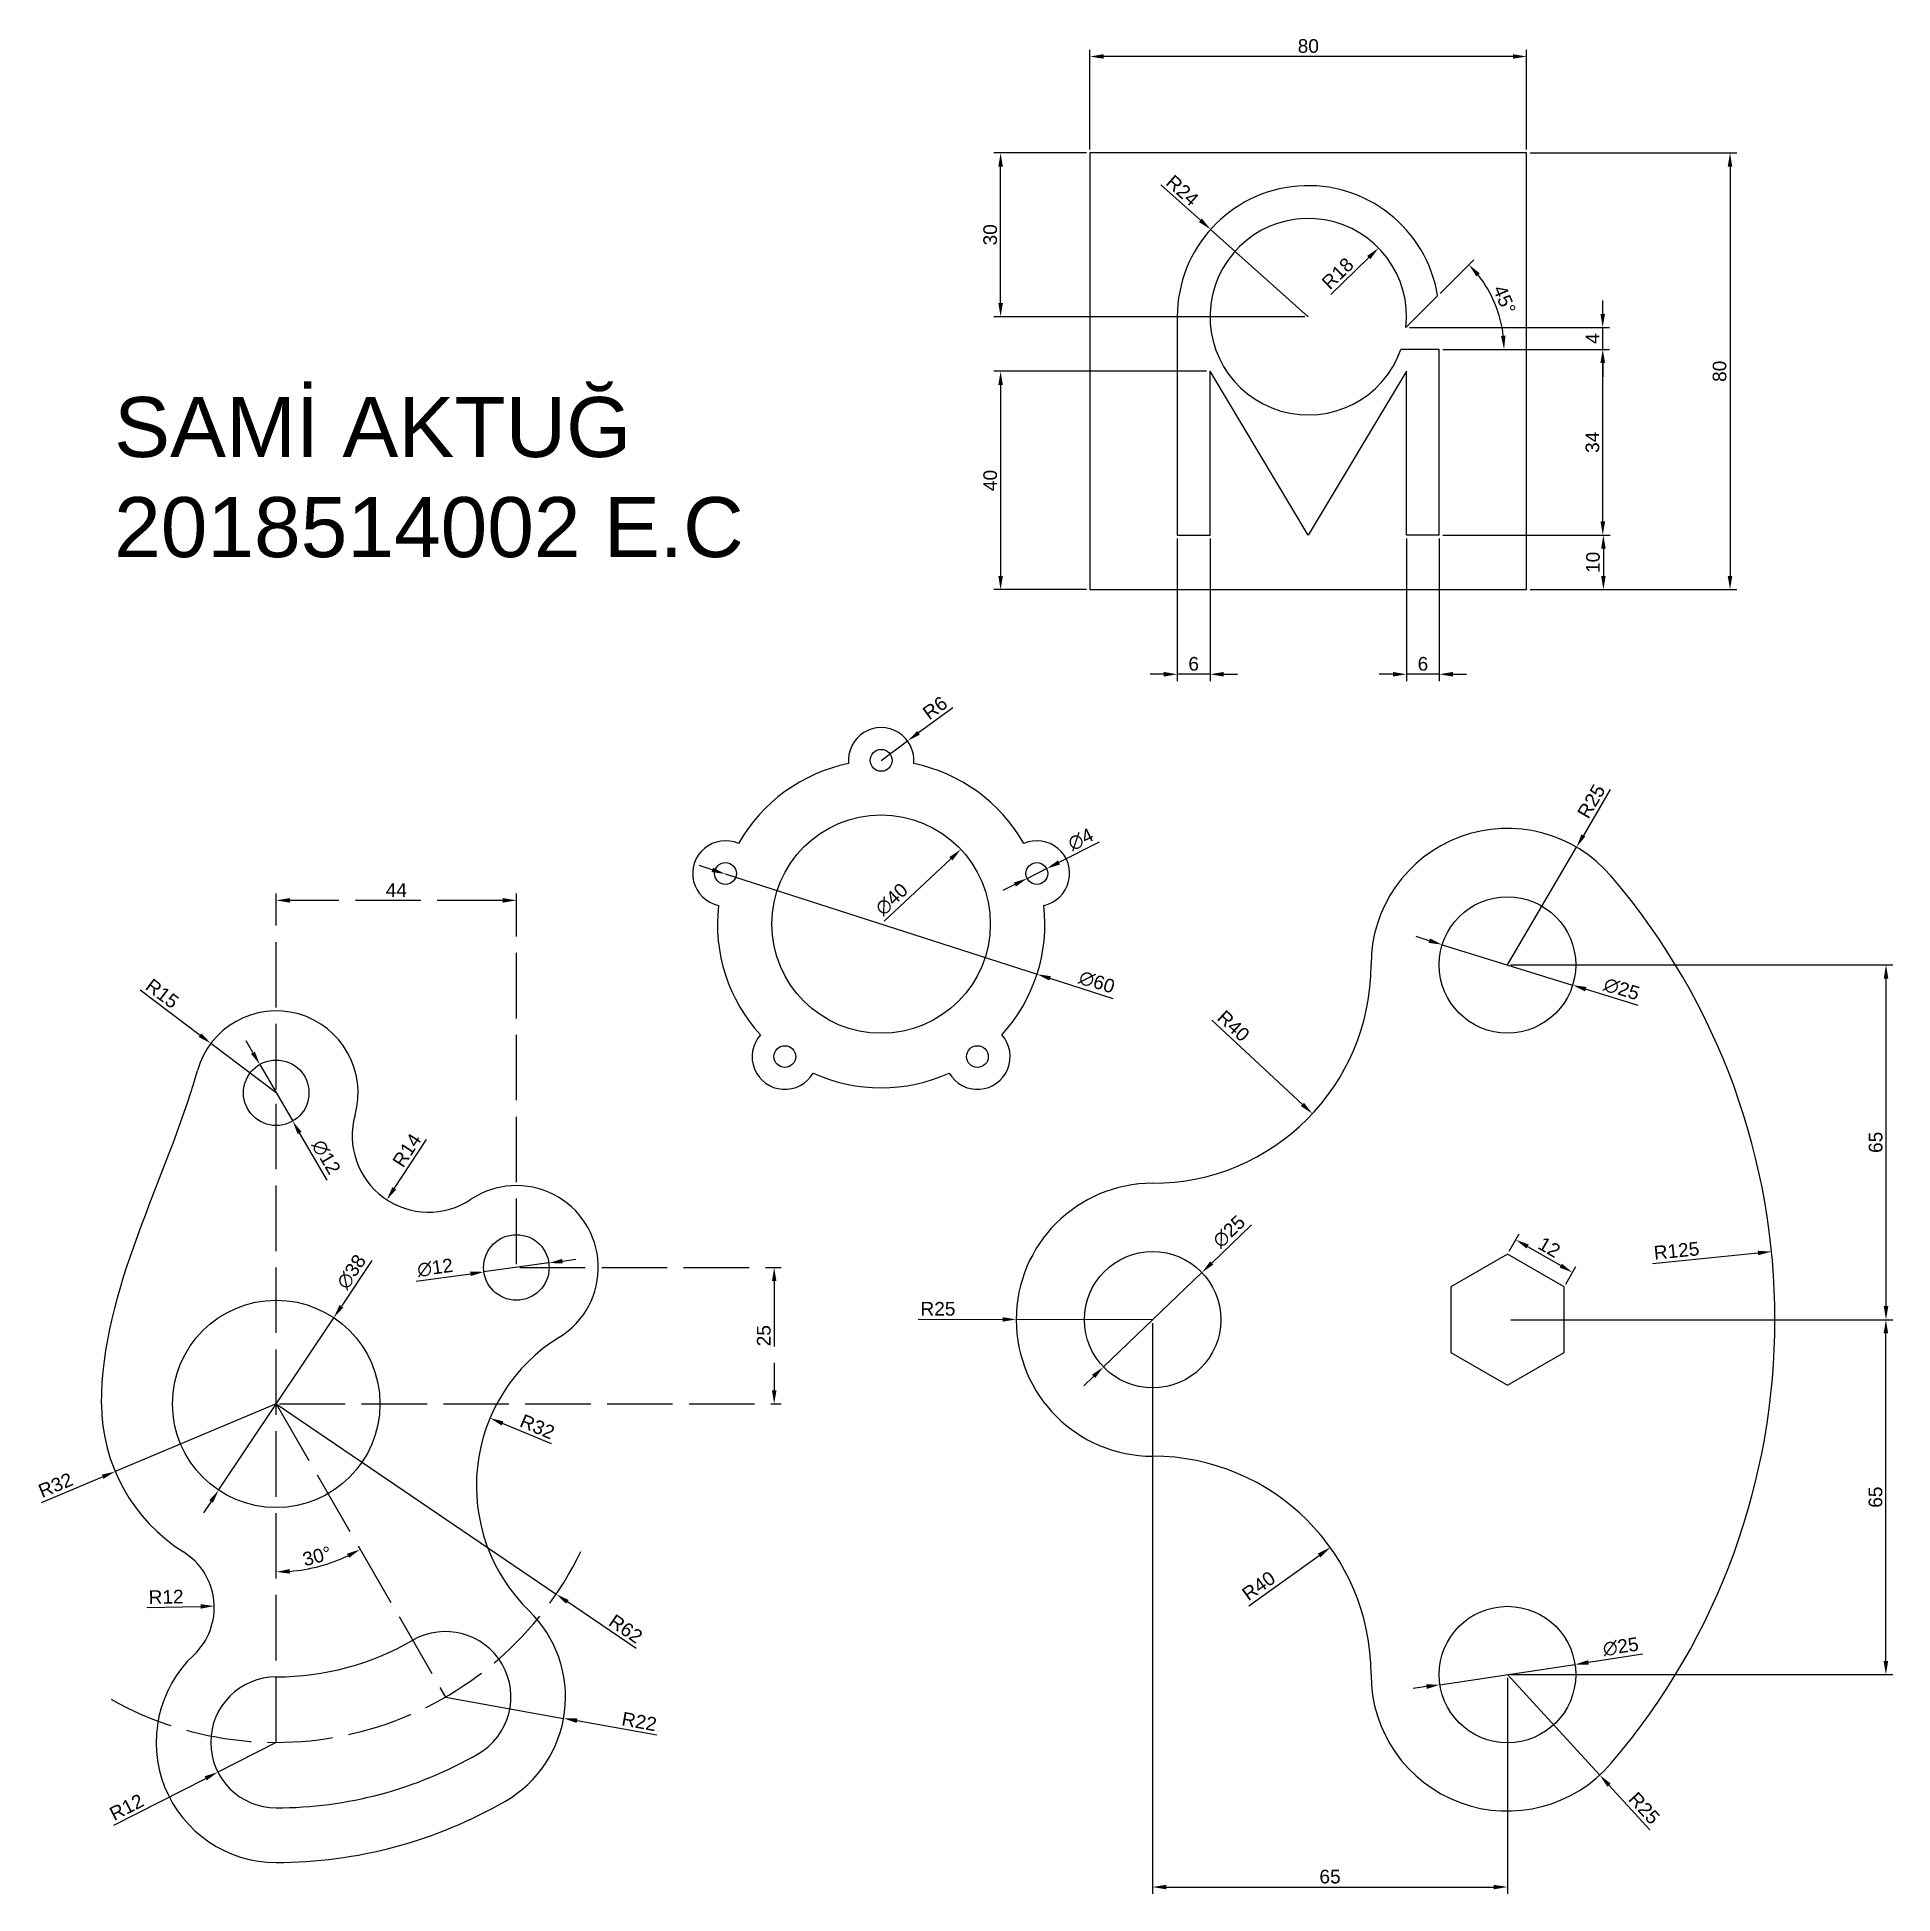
# Model space of a CAD drawing. Header units: millimetres. Extents: x 1 to 341, y 10 to 350.
import ezdxf

# ---------------------------------------------------------------- set-up
doc = ezdxf.new("R2010")
doc.units = ezdxf.units.MM
doc.linetypes.add('ACAD_ISO02W100', pattern=[15, 12, -3])
doc.layers.add('support', color=7, linetype='Continuous')
doc.styles.get("Standard").update_dxf_attribs({"font": 'arial.ttf'})
doc.dimstyles.new('ISO-25', dxfattribs={"dimtxt": 2.5, "dimasz": 2.5, "dimexe": 1.25, "dimexo": 0.625, "dimtad": 1, "dimtxsty": 'Standard', "dimcen": 2.5, "dimadec": 0, "dimazin": 0, "dimtfac": 1, "dimtmove": 0, "dimatfit": 3, "dimfxl": 1, "dimarcsym": 0})

# ---------------------------------------------------------------- blocks, each defined once
blk = doc.blocks.new('*U1')
blk.add_circle((0, -2), 2)
blk.add_arc((0, -2), 6, 354.2608, 185.7392)
blk = doc.blocks.new('*U2')
at = {"color": 0, "linetype": 'ByBlock', "lineweight": -2, "transparency": 16777216}
blk.add_blockref('*U1', (100, 132), dxfattribs=at)
for p, rotation in [((69.57, 109.89), 72), ((130.43, 109.89), 288), ((81.19, 74.11), 144), ((118.81, 74.11), 216)]:
    blk.add_blockref('*U1', p, dxfattribs=dict(at, rotation=rotation))
blk = doc.blocks.new('*D3')
at = {"color": 0, "lineweight": -2, "transparency": 16777216}
for p, q in [((168.89, 227.53), (162.62, 222.93)), ((155.76, 217.9), (160.6, 221.45))]:
    blk.add_line(p, q, dxfattribs=at)
at = {"color": 0, "transparency": 16777216}
blk.add_solid([(162.37, 223.26), (162.86, 222.59), (160.6, 221.45)], dxfattribs=at)
at = {"layer": 'Defpoints', "color": 0, "transparency": 16777216}
for p in [(160.6, 221.45), (155.76, 217.9)]:
    blk.add_point(p, dxfattribs=at)
at = {"color": 0, "transparency": 16777216, "insert": (165.64, 227.5), "char_height": 2.5, "attachment_point": 5, "rotation": 36.2562}
blk.add_mtext('R6', dxfattribs=at)
blk = doc.blocks.new('*D4')
at = {"color": 0, "lineweight": -2, "transparency": 16777216}
blk.add_line((156.31, 188.41), (168.53, 199.87), dxfattribs=at)
at = {"color": 0, "transparency": 16777216}
blk.add_solid([(168.25, 200.17), (168.82, 199.56), (170.36, 201.58)], dxfattribs=at)
at = {"layer": 'Defpoints', "color": 0, "transparency": 16777216}
for p in [(170.36, 201.58), (141.17, 174.22)]:
    blk.add_point(p, dxfattribs=at)
at = {"color": 0, "transparency": 16777216, "insert": (157.71, 192.43), "char_height": 2.5, "attachment_point": 5, "rotation": 43.149}
blk.add_mtext('∅40', dxfattribs=at)
blk = doc.blocks.new('*D5')
at = {"color": 0, "lineweight": -2, "transparency": 16777216}
for p, q in [((124.82, 197.84), (122.44, 198.61)), ((127.2, 197.08), (184.33, 178.72)), ((198.28, 174.24), (186.71, 177.96))]:
    blk.add_line(p, q, dxfattribs=at)
at = {"color": 0, "transparency": 16777216}
for points in [[(124.95, 198.24), (124.69, 197.44), (127.2, 197.08)], [(186.83, 178.36), (186.58, 177.56), (184.33, 178.72)]]:
    blk.add_solid(points, dxfattribs=at)
at = {"layer": 'Defpoints', "color": 0, "transparency": 16777216}
for p in [(127.2, 197.08), (184.33, 178.72)]:
    blk.add_point(p, dxfattribs=at)
at = {"color": 0, "transparency": 16777216, "insert": (195.29, 177.27), "char_height": 2.5, "attachment_point": 5, "rotation": 342.1898}
blk.add_mtext('∅60', dxfattribs=at)
blk = doc.blocks.new('*D6')
at = {"color": 0, "lineweight": -2, "transparency": 16777216}
for p, q in [((195.7, 202.89), (188.32, 199.19)), ((182.51, 196.27), (186.08, 198.07)), ((180.27, 195.15), (178.04, 194.03))]:
    blk.add_line(p, q, dxfattribs=at)
at = {"color": 0, "transparency": 16777216}
for points in [[(188.13, 199.56), (188.51, 198.81), (186.08, 198.07)], [(180.09, 195.53), (180.46, 194.78), (182.51, 196.27)]]:
    blk.add_solid(points, dxfattribs=at)
at = {"layer": 'Defpoints', "color": 0, "transparency": 16777216}
for p in [(186.08, 198.07), (182.51, 196.27)]:
    blk.add_point(p, dxfattribs=at)
at = {"color": 0, "transparency": 16777216, "insert": (192.32, 203.4), "char_height": 2.5, "attachment_point": 5, "rotation": 26.6253}
blk.add_mtext('∅4', dxfattribs=at)
blk = doc.blocks.new('*D7')
at = {"color": 0, "lineweight": -2, "transparency": 16777216}
blk.add_line((216.37, 170.3), (232.95, 154.87), dxfattribs=at)
at = {"color": 0, "transparency": 16777216}
blk.add_solid([(233.23, 155.17), (232.66, 154.56), (234.78, 153.16)], dxfattribs=at)
at = {"layer": 'Defpoints', "color": 0, "transparency": 16777216}
for p in [(205.5, 180.42), (234.78, 153.16)]:
    blk.add_point(p, dxfattribs=at)
at = {"color": 0, "transparency": 16777216, "insert": (220.31, 169.24), "char_height": 2.5, "attachment_point": 5, "rotation": 317.0352}
blk.add_mtext('R40', dxfattribs=at)
blk = doc.blocks.new('*D8')
at = {"color": 0, "lineweight": -2, "transparency": 16777216}
for p, q in [((162.54, 115.52), (178, 115.49)), ((205.5, 115.42), (180.5, 115.48))]:
    blk.add_line(p, q, dxfattribs=at)
at = {"color": 0, "transparency": 16777216}
blk.add_solid([(178.01, 115.9), (178, 115.07), (180.5, 115.48)], dxfattribs=at)
at = {"layer": 'Defpoints', "color": 0, "transparency": 16777216}
for p in [(180.5, 115.48), (205.5, 115.42)]:
    blk.add_point(p, dxfattribs=at)
at = {"color": 0, "transparency": 16777216, "insert": (166.17, 117.41), "char_height": 2.5, "attachment_point": 5, "rotation": 359.8699}
blk.add_mtext('R25', dxfattribs=at)
blk = doc.blocks.new('*D9')
at = {"color": 0, "lineweight": -2, "transparency": 16777216}
blk.add_line((223.11, 63.02), (236, 72.25), dxfattribs=at)
at = {"color": 0, "transparency": 16777216}
blk.add_solid([(235.76, 72.59), (236.24, 71.91), (238.03, 73.7)], dxfattribs=at)
at = {"layer": 'Defpoints', "color": 0, "transparency": 16777216}
for p in [(238.03, 73.7), (205.5, 50.42)]:
    blk.add_point(p, dxfattribs=at)
at = {"color": 0, "transparency": 16777216, "insert": (224.93, 66.66), "char_height": 2.5, "attachment_point": 5, "rotation": 35.5877}
blk.add_mtext('R40', dxfattribs=at)
blk = doc.blocks.new('*D10')
at = {"color": 0, "lineweight": -2, "transparency": 16777216}
blk.add_line((297.1, 125.71), (316.4, 127.65), dxfattribs=at)
at = {"color": 0, "transparency": 16777216}
blk.add_solid([(316.36, 128.06), (316.44, 127.24), (318.89, 127.9)], dxfattribs=at)
at = {"layer": 'Defpoints', "color": 0, "transparency": 16777216}
for p in [(318.89, 127.9), (194.51, 115.42)]:
    blk.add_point(p, dxfattribs=at)
at = {"color": 0, "transparency": 16777216, "insert": (301.48, 128.06), "char_height": 2.5, "attachment_point": 5, "rotation": 5.7284}
blk.add_mtext('R125', dxfattribs=at)
blk = doc.blocks.new('*D11')
at = {"color": 0, "lineweight": -2, "transparency": 16777216}
for p, q in [((270.82, 127.96), (272.66, 131.16)), ((274.2, 128.83), (280.26, 125.33)), ((281.21, 121.96), (283.05, 125.16))]:
    blk.add_line(p, q, dxfattribs=at)
at = {"color": 0, "transparency": 16777216}
for points in [[(274.41, 129.19), (273.99, 128.47), (272.04, 130.08)], [(280.47, 125.69), (280.06, 124.97), (282.43, 124.08)]]:
    blk.add_solid(points, dxfattribs=at)
at = {"layer": 'Defpoints', "color": 0, "transparency": 16777216}
for p in [(270.5, 127.42), (282.43, 124.08), (280.9, 121.42)]:
    blk.add_point(p, dxfattribs=at)
at = {"color": 0, "transparency": 16777216, "insert": (278.17, 128.71), "char_height": 2.5, "attachment_point": 5, "rotation": 330}
blk.add_mtext('12', dxfattribs=at)
blk = doc.blocks.new('*D12')
at = {"color": 0, "lineweight": -2, "transparency": 16777216}
for p, q in [((289.34, 212.55), (284.41, 204.15)), ((270.5, 180.42), (283.15, 201.99))]:
    blk.add_line(p, q, dxfattribs=at)
at = {"color": 0, "transparency": 16777216}
blk.add_solid([(284.05, 204.36), (284.77, 203.94), (283.15, 201.99)], dxfattribs=at)
at = {"layer": 'Defpoints', "color": 0, "transparency": 16777216}
for p in [(283.15, 201.99), (270.5, 180.42)]:
    blk.add_point(p, dxfattribs=at)
at = {"color": 0, "transparency": 16777216, "insert": (285.87, 210.39), "char_height": 2.5, "attachment_point": 5, "rotation": 59.62}
blk.add_mtext('R25', dxfattribs=at)
blk = doc.blocks.new('*D13')
at = {"color": 0, "lineweight": -2, "transparency": 16777216}
for p, q in [((270.5, 50.42), (287.41, 32.01)), ((296.61, 21.99), (289.1, 30.16))]:
    blk.add_line(p, q, dxfattribs=at)
at = {"color": 0, "transparency": 16777216}
blk.add_solid([(289.41, 30.45), (288.79, 29.88), (287.41, 32.01)], dxfattribs=at)
at = {"layer": 'Defpoints', "color": 0, "transparency": 16777216}
for p in [(270.5, 50.42), (287.41, 32.01)]:
    blk.add_point(p, dxfattribs=at)
at = {"color": 0, "transparency": 16777216, "insert": (295.56, 25.94), "char_height": 2.5, "attachment_point": 5, "rotation": 312.5506}
blk.add_mtext('R25', dxfattribs=at)
blk = doc.blocks.new('*D14')
at = {"color": 0, "lineweight": -2, "transparency": 16777216}
for p, q in [((223.59, 132.78), (216.33, 125.81)), ((196.49, 106.77), (214.52, 124.08)), ((194.68, 105.04), (192.88, 103.31))]:
    blk.add_line(p, q, dxfattribs=at)
at = {"color": 0, "transparency": 16777216}
for points in [[(216.04, 126.11), (216.62, 125.51), (214.52, 124.08)], [(194.39, 105.34), (194.97, 104.74), (196.49, 106.77)]]:
    blk.add_solid(points, dxfattribs=at)
at = {"layer": 'Defpoints', "color": 0, "transparency": 16777216}
for p in [(214.52, 124.08), (196.49, 106.77)]:
    blk.add_point(p, dxfattribs=at)
at = {"color": 0, "transparency": 16777216, "insert": (219.5, 131.58), "char_height": 2.5, "attachment_point": 5, "rotation": 43.8191}
blk.add_mtext('∅25', dxfattribs=at)
blk = doc.blocks.new('*D15')
at = {"color": 0, "lineweight": -2, "transparency": 16777216}
for p, q in [((256.18, 184.86), (253.79, 185.6)), ((258.56, 184.12), (282.44, 176.72)), ((294.45, 173), (284.83, 175.98))]:
    blk.add_line(p, q, dxfattribs=at)
at = {"color": 0, "transparency": 16777216}
for points in [[(256.3, 185.26), (256.05, 184.47), (258.56, 184.12)], [(284.96, 176.38), (284.71, 175.58), (282.44, 176.72)]]:
    blk.add_solid(points, dxfattribs=at)
at = {"layer": 'Defpoints', "color": 0, "transparency": 16777216}
for p in [(258.56, 184.12), (282.44, 176.72)]:
    blk.add_point(p, dxfattribs=at)
at = {"color": 0, "transparency": 16777216, "insert": (291.42, 176.01), "char_height": 2.5, "attachment_point": 5, "rotation": 342.7808}
blk.add_mtext('∅25', dxfattribs=at)
blk = doc.blocks.new('*D16')
at = {"color": 0, "lineweight": -2, "transparency": 16777216}
for p, q in [((258.14, 48.57), (282.87, 52.27)), ((295.3, 54.13), (285.34, 52.64)), ((255.67, 48.21), (253.2, 47.84))]:
    blk.add_line(p, q, dxfattribs=at)
at = {"color": 0, "transparency": 16777216}
for points in [[(285.28, 53.05), (285.4, 52.23), (282.87, 52.27)], [(255.61, 48.62), (255.73, 47.79), (258.14, 48.57)]]:
    blk.add_solid(points, dxfattribs=at)
at = {"layer": 'Defpoints', "color": 0, "transparency": 16777216}
for p in [(282.87, 52.27), (258.14, 48.57)]:
    blk.add_point(p, dxfattribs=at)
at = {"color": 0, "transparency": 16777216, "insert": (291.26, 55.52), "char_height": 2.5, "attachment_point": 5, "rotation": 8.5035}
blk.add_mtext('∅25', dxfattribs=at)
blk = doc.blocks.new('*D17')
at = {"color": 0, "lineweight": -2, "transparency": 16777216}
for p, q in [((205.5, 114.8), (205.5, 10.25)), ((270.5, 49.8), (270.5, 10.25)), ((208, 11.5), (268, 11.5))]:
    blk.add_line(p, q, dxfattribs=at)
at = {"color": 0, "transparency": 16777216}
for points in [[(208, 11.91), (208, 11.08), (205.5, 11.5)], [(268, 11.91), (268, 11.08), (270.5, 11.5)]]:
    blk.add_solid(points, dxfattribs=at)
at = {"layer": 'Defpoints', "color": 0, "transparency": 16777216}
for p in [(205.5, 115.42), (270.5, 50.42), (270.5, 11.5)]:
    blk.add_point(p, dxfattribs=at)
at = {"color": 0, "transparency": 16777216, "insert": (238, 13.4), "char_height": 2.5, "attachment_point": 5}
blk.add_mtext('65', dxfattribs=at)
blk = doc.blocks.new('*D18')
at = {"color": 0, "lineweight": -2, "transparency": 16777216}
for p, q in [((271.13, 115.42), (341.08, 115.42)), ((339.83, 52.92), (339.83, 112.92)), ((271.13, 50.42), (341.08, 50.42))]:
    blk.add_line(p, q, dxfattribs=at)
at = {"color": 0, "transparency": 16777216}
for points in [[(339.41, 112.92), (340.25, 112.92), (339.83, 115.42)], [(339.41, 52.92), (340.25, 52.92), (339.83, 50.42)]]:
    blk.add_solid(points, dxfattribs=at)
at = {"layer": 'Defpoints', "color": 0, "transparency": 16777216}
for p in [(270.5, 115.42), (339.83, 115.42), (270.5, 50.42)]:
    blk.add_point(p, dxfattribs=at)
at = {"color": 0, "transparency": 16777216, "insert": (337.93, 82.92), "char_height": 2.5, "attachment_point": 5, "rotation": 90}
blk.add_mtext('65', dxfattribs=at)
blk = doc.blocks.new('*D19')
at = {"color": 0, "lineweight": -2, "transparency": 16777216}
for p, q in [((271.13, 180.42), (341.11, 180.42)), ((339.86, 117.92), (339.86, 177.92)), ((271.75, 115.42), (341.11, 115.42))]:
    blk.add_line(p, q, dxfattribs=at)
at = {"color": 0, "transparency": 16777216}
for points in [[(339.44, 177.92), (340.28, 177.92), (339.86, 180.42)], [(339.44, 117.92), (340.28, 117.92), (339.86, 115.42)]]:
    blk.add_solid(points, dxfattribs=at)
at = {"layer": 'Defpoints', "color": 0, "transparency": 16777216}
for p in [(270.5, 180.42), (339.86, 180.42), (271.13, 115.42)]:
    blk.add_point(p, dxfattribs=at)
at = {"color": 0, "transparency": 16777216, "insert": (337.96, 147.92), "char_height": 2.5, "attachment_point": 5, "rotation": 90}
blk.add_mtext('65', dxfattribs=at)
blk = doc.blocks.new('*D20')
at = {"color": 0, "lineweight": -2, "transparency": 16777216}
for p, q in [((274.64, 329.17), (312.53, 329.17)), ((311.28, 326.67), (311.28, 251.67)), ((274.64, 249.17), (312.53, 249.17))]:
    blk.add_line(p, q, dxfattribs=at)
at = {"color": 0, "transparency": 16777216}
for points in [[(310.86, 326.67), (311.69, 326.67), (311.28, 329.17)], [(310.86, 251.67), (311.69, 251.67), (311.28, 249.17)]]:
    blk.add_solid(points, dxfattribs=at)
at = {"layer": 'Defpoints', "color": 0, "transparency": 16777216}
for p in [(274.02, 329.17), (274.02, 249.17), (311.28, 249.17)]:
    blk.add_point(p, dxfattribs=at)
at = {"color": 0, "transparency": 16777216, "insert": (309.37, 289.17), "char_height": 2.5, "attachment_point": 5, "rotation": 90}
blk.add_mtext('80', dxfattribs=at)
blk = doc.blocks.new('*D21')
at = {"color": 0, "lineweight": -2, "transparency": 16777216}
for p, q in [((194.02, 329.8), (194.02, 348.09)), ((274.02, 329.8), (274.02, 348.09)), ((271.52, 346.84), (196.52, 346.84))]:
    blk.add_line(p, q, dxfattribs=at)
at = {"color": 0, "transparency": 16777216}
for points in [[(196.52, 347.26), (196.52, 346.43), (194.02, 346.84)], [(271.52, 347.26), (271.52, 346.43), (274.02, 346.84)]]:
    blk.add_solid(points, dxfattribs=at)
at = {"layer": 'Defpoints', "color": 0, "transparency": 16777216}
for p in [(194.02, 346.84), (194.02, 329.17), (274.02, 329.17)]:
    blk.add_point(p, dxfattribs=at)
at = {"color": 0, "transparency": 16777216, "insert": (234.02, 348.75), "char_height": 2.5, "attachment_point": 5}
blk.add_mtext('80', dxfattribs=at)
blk = doc.blocks.new('*D22')
at = {"color": 0, "lineweight": -2, "transparency": 16777216}
for p, q in [((258.64, 259.17), (289.33, 259.17)), ((288.08, 256.67), (288.08, 251.67)), ((274.64, 249.17), (289.33, 249.17))]:
    blk.add_line(p, q, dxfattribs=at)
at = {"color": 0, "transparency": 16777216}
for points in [[(287.66, 256.67), (288.5, 256.67), (288.08, 259.17)], [(287.66, 251.67), (288.5, 251.67), (288.08, 249.17)]]:
    blk.add_solid(points, dxfattribs=at)
at = {"layer": 'Defpoints', "color": 0, "transparency": 16777216}
for p in [(258.02, 259.17), (274.02, 249.17), (288.08, 249.17)]:
    blk.add_point(p, dxfattribs=at)
at = {"color": 0, "transparency": 16777216, "insert": (286.18, 254.17), "char_height": 2.5, "attachment_point": 5, "rotation": 90}
blk.add_mtext('10', dxfattribs=at)
blk = doc.blocks.new('*D23')
at = {"color": 0, "lineweight": -2, "transparency": 16777216}
for p, q in [((258.64, 293.17), (289.22, 293.17)), ((287.97, 261.67), (287.97, 290.67)), ((258.64, 259.17), (289.22, 259.17))]:
    blk.add_line(p, q, dxfattribs=at)
at = {"color": 0, "transparency": 16777216}
for points in [[(287.55, 290.67), (288.39, 290.67), (287.97, 293.17)], [(287.55, 261.67), (288.39, 261.67), (287.97, 259.17)]]:
    blk.add_solid(points, dxfattribs=at)
at = {"layer": 'Defpoints', "color": 0, "transparency": 16777216}
for p in [(258.02, 293.17), (287.97, 293.17), (258.02, 259.17)]:
    blk.add_point(p, dxfattribs=at)
at = {"color": 0, "transparency": 16777216, "insert": (286.07, 276.17), "char_height": 2.5, "attachment_point": 5, "rotation": 90}
blk.add_mtext('34', dxfattribs=at)
blk = doc.blocks.new('*D24')
at = {"color": 0, "lineweight": -2, "transparency": 16777216}
for p, q in [((210.02, 258.55), (210.02, 232.42)), ((216.02, 258.55), (216.02, 232.42)), ((207.52, 233.67), (205.02, 233.67)), ((216.02, 233.67), (210.02, 233.67)), ((218.52, 233.67), (221.02, 233.67))]:
    blk.add_line(p, q, dxfattribs=at)
at = {"color": 0, "transparency": 16777216}
for points in [[(207.52, 234.09), (207.52, 233.25), (210.02, 233.67)], [(218.52, 234.09), (218.52, 233.25), (216.02, 233.67)]]:
    blk.add_solid(points, dxfattribs=at)
at = {"layer": 'Defpoints', "color": 0, "transparency": 16777216}
for p in [(210.02, 259.17), (216.02, 259.17), (210.02, 233.67)]:
    blk.add_point(p, dxfattribs=at)
at = {"color": 0, "transparency": 16777216, "insert": (213.02, 235.57), "char_height": 2.5, "attachment_point": 5}
blk.add_mtext('6', dxfattribs=at)
blk = doc.blocks.new('*D25')
at = {"color": 0, "lineweight": -2, "transparency": 16777216}
for p, q in [((252.02, 258.55), (252.02, 232.42)), ((258.02, 258.55), (258.02, 232.42)), ((249.52, 233.67), (247.02, 233.67)), ((258.02, 233.67), (252.02, 233.67)), ((260.52, 233.67), (263.02, 233.67))]:
    blk.add_line(p, q, dxfattribs=at)
at = {"color": 0, "transparency": 16777216}
for points in [[(249.52, 234.09), (249.52, 233.25), (252.02, 233.67)], [(260.52, 234.09), (260.52, 233.25), (258.02, 233.67)]]:
    blk.add_solid(points, dxfattribs=at)
at = {"layer": 'Defpoints', "color": 0, "transparency": 16777216}
for p in [(252.02, 259.17), (258.02, 259.17), (252.02, 233.67)]:
    blk.add_point(p, dxfattribs=at)
at = {"color": 0, "transparency": 16777216, "insert": (255.02, 235.57), "char_height": 2.5, "attachment_point": 5}
blk.add_mtext('6', dxfattribs=at)
blk = doc.blocks.new('*D26')
at = {"color": 0, "lineweight": -2, "transparency": 16777216}
for p, q in [((193.39, 329.17), (176.4, 329.17)), ((177.65, 301.67), (177.65, 326.67)), ((233.39, 299.17), (176.4, 299.17))]:
    blk.add_line(p, q, dxfattribs=at)
at = {"color": 0, "transparency": 16777216}
for points in [[(177.23, 326.67), (178.07, 326.67), (177.65, 329.17)], [(177.23, 301.67), (178.07, 301.67), (177.65, 299.17)]]:
    blk.add_solid(points, dxfattribs=at)
at = {"layer": 'Defpoints', "color": 0, "transparency": 16777216}
for p in [(177.65, 329.17), (194.02, 329.17), (234.02, 299.17)]:
    blk.add_point(p, dxfattribs=at)
at = {"color": 0, "transparency": 16777216, "insert": (175.75, 314.17), "char_height": 2.5, "attachment_point": 5, "rotation": 90}
blk.add_mtext('30', dxfattribs=at)
blk = doc.blocks.new('*D27')
at = {"color": 0, "lineweight": -2, "transparency": 16777216}
for p, q in [((215.39, 289.17), (176.4, 289.17)), ((177.65, 286.67), (177.65, 251.67)), ((193.39, 249.17), (176.4, 249.17))]:
    blk.add_line(p, q, dxfattribs=at)
at = {"color": 0, "transparency": 16777216}
for points in [[(177.23, 286.67), (178.07, 286.67), (177.65, 289.17)], [(177.23, 251.67), (178.07, 251.67), (177.65, 249.17)]]:
    blk.add_solid(points, dxfattribs=at)
at = {"layer": 'Defpoints', "color": 0, "transparency": 16777216}
for p in [(216.02, 289.17), (177.65, 249.17), (194.02, 249.17)]:
    blk.add_point(p, dxfattribs=at)
at = {"color": 0, "transparency": 16777216, "insert": (175.75, 269.17), "char_height": 2.5, "attachment_point": 5, "rotation": 90}
blk.add_mtext('40', dxfattribs=at)
blk = doc.blocks.new('*D28')
at = {"color": 0, "lineweight": -2, "transparency": 16777216}
for p, q in [((287.95, 299.67), (287.95, 302.17)), ((252.53, 297.17), (289.2, 297.17)), ((287.95, 293.17), (287.95, 297.17)), ((258.64, 293.17), (289.2, 293.17)), ((287.95, 290.67), (287.95, 288.17))]:
    blk.add_line(p, q, dxfattribs=at)
at = {"color": 0, "transparency": 16777216}
for points in [[(287.54, 299.67), (288.37, 299.67), (287.95, 297.17)], [(287.54, 290.67), (288.37, 290.67), (287.95, 293.17)]]:
    blk.add_solid(points, dxfattribs=at)
at = {"layer": 'Defpoints', "color": 0, "transparency": 16777216}
for p in [(251.91, 297.17), (287.95, 297.17), (258.02, 293.17)]:
    blk.add_point(p, dxfattribs=at)
at = {"color": 0, "transparency": 16777216, "insert": (286.08, 295.17), "char_height": 2.5, "attachment_point": 5, "rotation": 90}
blk.add_mtext('4', dxfattribs=at)
blk = doc.blocks.new('*D29')
at = {"color": 0, "lineweight": -2, "transparency": 16777216}
for p, q in [((258.16, 303.42), (264.33, 309.59)), ((258.64, 293.17), (271.13, 293.17))]:
    blk.add_line(p, q, dxfattribs=at)
blk.add_arc((247.91, 293.17), 21.97, 6.5237, 38.4763, dxfattribs=at)
at = {"color": 0, "transparency": 16777216}
for points in [[(264.8, 306.56), (265.42, 307.12), (263.44, 308.71)], [(270.15, 295.69), (269.32, 295.64), (269.88, 293.17)]]:
    blk.add_solid(points, dxfattribs=at)
at = {"layer": 'Defpoints', "color": 0, "transparency": 16777216}
for p in [(257.72, 302.98), (251.91, 297.17), (269.13, 298.86), (250.99, 293.17), (258.02, 293.17)]:
    blk.add_point(p, dxfattribs=at)
at = {"color": 0, "transparency": 16777216, "insert": (269.96, 302.31), "char_height": 2.5, "attachment_point": 5, "rotation": 292.5}
blk.add_mtext('45°', dxfattribs=at)
blk = doc.blocks.new('*D30')
at = {"color": 0, "lineweight": -2, "transparency": 16777216}
blk.add_line((238.15, 303.21), (245.1, 310.01), dxfattribs=at)
at = {"color": 0, "transparency": 16777216}
blk.add_solid([(244.81, 310.31), (245.39, 309.71), (246.89, 311.76)], dxfattribs=at)
at = {"layer": 'Defpoints', "color": 0, "transparency": 16777216}
for p in [(246.89, 311.76), (234.02, 299.17)]:
    blk.add_point(p, dxfattribs=at)
at = {"color": 0, "transparency": 16777216, "insert": (239.4, 307.09), "char_height": 2.5, "attachment_point": 5, "rotation": 44.3495}
blk.add_mtext('R18', dxfattribs=at)
blk = doc.blocks.new('*D31')
at = {"color": 0, "lineweight": -2, "transparency": 16777216}
for p, q in [((207.02, 323.3), (214.26, 316.83)), ((234.02, 299.17), (216.12, 315.16))]:
    blk.add_line(p, q, dxfattribs=at)
at = {"color": 0, "transparency": 16777216}
blk.add_solid([(214.54, 317.14), (213.98, 316.52), (216.12, 315.16)], dxfattribs=at)
at = {"layer": 'Defpoints', "color": 0, "transparency": 16777216}
for p in [(216.12, 315.16), (234.02, 299.17)]:
    blk.add_point(p, dxfattribs=at)
at = {"color": 0, "transparency": 16777216, "insert": (210.96, 322.3), "char_height": 2.5, "attachment_point": 5, "rotation": 318.2165}
blk.add_mtext('R24', dxfattribs=at)
blk = doc.blocks.new('*D32')
at = {"color": 0, "lineweight": -2, "transparency": 16777216}
for p, q in [((44.94, 100), (96.22, 65.15)), ((110.87, 55.19), (98.29, 63.75))]:
    blk.add_line(p, q, dxfattribs=at)
at = {"color": 0, "transparency": 16777216}
blk.add_solid([(98.52, 64.09), (98.05, 63.4), (96.22, 65.15)], dxfattribs=at)
at = {"layer": 'Defpoints', "color": 0, "transparency": 16777216}
for p in [(44.94, 100), (96.22, 65.15)]:
    blk.add_point(p, dxfattribs=at)
at = {"color": 0, "transparency": 16777216, "insert": (108.97, 58.79), "char_height": 2.5, "attachment_point": 5, "rotation": 325.8002}
blk.add_mtext('R62', dxfattribs=at)
blk = doc.blocks.new('*D33')
at = {"color": 0, "lineweight": -2, "transparency": 16777216}
for p, q in [((75.94, 46.31), (97.59, 42.4)), ((114.66, 39.33), (100.05, 41.96))]:
    blk.add_line(p, q, dxfattribs=at)
at = {"color": 0, "transparency": 16777216}
blk.add_solid([(100.13, 42.37), (99.98, 41.55), (97.59, 42.4)], dxfattribs=at)
at = {"layer": 'Defpoints', "color": 0, "transparency": 16777216}
for p in [(75.94, 46.31), (97.59, 42.4)]:
    blk.add_point(p, dxfattribs=at)
at = {"color": 0, "transparency": 16777216, "insert": (111.45, 41.82), "char_height": 2.5, "attachment_point": 5, "rotation": 349.7813}
blk.add_mtext('R22', dxfattribs=at)
blk = doc.blocks.new('*D34')
at = {"color": 0, "lineweight": -2, "transparency": 16777216}
for p, q in [((20.02, 175.84), (30.98, 167.55)), ((44.94, 157), (32.98, 166.04))]:
    blk.add_line(p, q, dxfattribs=at)
at = {"color": 0, "transparency": 16777216}
blk.add_solid([(31.23, 167.88), (30.73, 167.22), (32.98, 166.04)], dxfattribs=at)
at = {"layer": 'Defpoints', "color": 0, "transparency": 16777216}
for p in [(32.98, 166.04), (44.94, 157)]:
    blk.add_point(p, dxfattribs=at)
at = {"color": 0, "transparency": 16777216, "insert": (24.06, 175.17), "char_height": 2.5, "attachment_point": 5, "rotation": 322.9169}
blk.add_mtext('R15', dxfattribs=at)
blk = doc.blocks.new('*D35')
at = {"color": 0, "lineweight": -2, "transparency": 16777216}
blk.add_line((72.42, 148.46), (66.57, 139.5), dxfattribs=at)
at = {"color": 0, "transparency": 16777216}
blk.add_solid([(66.22, 139.72), (66.92, 139.27), (65.2, 137.4)], dxfattribs=at)
at = {"layer": 'Defpoints', "color": 0, "transparency": 16777216}
for p in [(72.85, 149.13), (65.2, 137.4)]:
    blk.add_point(p, dxfattribs=at)
at = {"color": 0, "transparency": 16777216, "insert": (68.87, 146.47), "char_height": 2.5, "attachment_point": 5, "rotation": 56.8765}
blk.add_mtext('R14', dxfattribs=at)
blk = doc.blocks.new('*D36')
at = {"color": 0, "lineweight": -2, "transparency": 16777216}
blk.add_line((95.36, 92.67), (86.42, 96.43), dxfattribs=at)
at = {"color": 0, "transparency": 16777216}
blk.add_solid([(86.58, 96.81), (86.26, 96.04), (84.11, 97.4)], dxfattribs=at)
at = {"layer": 'Defpoints', "color": 0, "transparency": 16777216}
for p in [(84.11, 97.4), (113.61, 85)]:
    blk.add_point(p, dxfattribs=at)
at = {"color": 0, "transparency": 16777216, "insert": (92.78, 95.82), "char_height": 2.5, "attachment_point": 5, "rotation": 337.1971}
blk.add_mtext('R32', dxfattribs=at)
blk = doc.blocks.new('*D37')
at = {"color": 0, "lineweight": -2, "transparency": 16777216}
blk.add_line((21.21, 62.7), (31.09, 62.91), dxfattribs=at)
at = {"color": 0, "transparency": 16777216}
blk.add_solid([(31.08, 63.32), (31.09, 62.49), (33.58, 62.96)], dxfattribs=at)
at = {"layer": 'Defpoints', "color": 0, "transparency": 16777216}
for p in [(21.59, 62.71), (33.58, 62.96)]:
    blk.add_point(p, dxfattribs=at)
at = {"color": 0, "transparency": 16777216, "insert": (24.77, 64.66), "char_height": 2.5, "attachment_point": 5, "rotation": 1.1966}
blk.add_mtext('R12', dxfattribs=at)
blk = doc.blocks.new('*D38')
at = {"color": 0, "lineweight": -2, "transparency": 16777216}
for p, q in [((44.94, 38), (34.25, 32.55)), ((15.17, 22.83), (32.02, 31.41))]:
    blk.add_line(p, q, dxfattribs=at)
at = {"color": 0, "transparency": 16777216}
blk.add_solid([(31.83, 31.79), (32.21, 31.04), (34.25, 32.55)], dxfattribs=at)
at = {"layer": 'Defpoints', "color": 0, "transparency": 16777216}
for p in [(44.94, 38), (34.25, 32.55)]:
    blk.add_point(p, dxfattribs=at)
at = {"color": 0, "transparency": 16777216, "insert": (17.53, 26.14), "char_height": 2.5, "attachment_point": 5, "rotation": 27.0098}
blk.add_mtext('R12', dxfattribs=at)
blk = doc.blocks.new('*D39')
at = {"color": 0, "lineweight": -2, "transparency": 16777216}
blk.add_arc((44.94, 100), 30.77, 274.6559, 295.3441, dxfattribs=at)
at = {"color": 0, "transparency": 16777216}
for points in [[(57.92, 72.56), (58.31, 71.82), (60.33, 73.35)], [(47.46, 68.91), (47.42, 69.74), (44.94, 69.23)]]:
    blk.add_solid(points, dxfattribs=at)
at = {"layer": 'Defpoints', "color": 0, "transparency": 16777216}
for p in [(44.94, 157), (44.94, 100), (50.29, 69.69), (75.94, 46.31), (44.94, 10.87)]:
    blk.add_point(p, dxfattribs=at)
at = {"color": 0, "transparency": 16777216, "insert": (52.41, 72.11), "char_height": 2.5, "attachment_point": 5, "rotation": 15}
blk.add_mtext('30°', dxfattribs=at)
blk = doc.blocks.new('*D40')
at = {"color": 0, "lineweight": -2, "transparency": 16777216}
for p, q in [((62.46, 126.25), (56.88, 117.88)), ((34.39, 84.2), (55.49, 115.8)), ((33, 82.12), (31.62, 80.04))]:
    blk.add_line(p, q, dxfattribs=at)
at = {"color": 0, "transparency": 16777216}
for points in [[(56.53, 118.11), (57.23, 117.65), (55.49, 115.8)], [(32.66, 82.35), (33.35, 81.89), (34.39, 84.2)]]:
    blk.add_solid(points, dxfattribs=at)
at = {"layer": 'Defpoints', "color": 0, "transparency": 16777216}
for p in [(55.49, 115.8), (34.39, 84.2)]:
    blk.add_point(p, dxfattribs=at)
at = {"color": 0, "transparency": 16777216, "insert": (58.73, 124.2), "char_height": 2.5, "attachment_point": 5, "rotation": 56.2727}
blk.add_mtext('∅38', dxfattribs=at)
blk = doc.blocks.new('*D41')
at = {"color": 0, "lineweight": -2, "transparency": 16777216}
for p, q in [((97.36, 126.16), (99.84, 126.5)), ((70.59, 122.48), (80.52, 123.84)), ((94.89, 125.82), (83, 124.18))]:
    blk.add_line(p, q, dxfattribs=at)
at = {"color": 0, "transparency": 16777216}
for points in [[(97.31, 126.57), (97.42, 125.74), (94.89, 125.82)], [(80.46, 124.26), (80.58, 123.43), (83, 124.18)]]:
    blk.add_solid(points, dxfattribs=at)
at = {"layer": 'Defpoints', "color": 0, "transparency": 16777216}
for p in [(83, 124.18), (94.89, 125.82)]:
    blk.add_point(p, dxfattribs=at)
at = {"color": 0, "transparency": 16777216, "insert": (74.05, 124.94), "char_height": 2.5, "attachment_point": 5, "rotation": 7.8278}
blk.add_mtext('∅12', dxfattribs=at)
blk = doc.blocks.new('*D42')
at = {"color": 0, "lineweight": -2, "transparency": 16777216}
for p, q in [((40.67, 164.35), (39.41, 166.51)), ((41.93, 162.19), (47.96, 151.81)), ((54.25, 140.98), (49.21, 149.65))]:
    blk.add_line(p, q, dxfattribs=at)
at = {"color": 0, "transparency": 16777216}
for points in [[(41.03, 164.56), (40.31, 164.14), (41.93, 162.19)], [(49.57, 149.86), (48.85, 149.44), (47.96, 151.81)]]:
    blk.add_solid(points, dxfattribs=at)
at = {"layer": 'Defpoints', "color": 0, "transparency": 16777216}
for p in [(41.93, 162.19), (47.96, 151.81)]:
    blk.add_point(p, dxfattribs=at)
at = {"color": 0, "transparency": 16777216, "insert": (54.07, 145.23), "char_height": 2.5, "attachment_point": 5, "rotation": 300.1726}
blk.add_mtext('∅12', dxfattribs=at)
blk = doc.blocks.new('*D43')
at = {"color": 0, "lineweight": -2, "transparency": 16777216}
for p, q in [((44.94, 100), (15.43, 87.62)), ((1.94, 81.96), (13.13, 86.65))]:
    blk.add_line(p, q, dxfattribs=at)
at = {"color": 0, "transparency": 16777216}
blk.add_solid([(12.97, 87.04), (13.29, 86.27), (15.43, 87.62)], dxfattribs=at)
at = {"layer": 'Defpoints', "color": 0, "transparency": 16777216}
for p in [(44.94, 100), (15.43, 87.62)]:
    blk.add_point(p, dxfattribs=at)
at = {"color": 0, "transparency": 16777216, "insert": (4.52, 85.11), "char_height": 2.5, "attachment_point": 5, "rotation": 22.7577}
blk.add_mtext('R32', dxfattribs=at)
blk = doc.blocks.new('*D44')
at = {"color": 0, "linetype": 'ACAD_ISO02W100', "lineweight": -2, "transparency": 16777216}
for p, q in [((89.57, 125), (137.42, 125)), ((136.17, 122.5), (136.17, 102.5)), ((45.57, 100), (137.42, 100))]:
    blk.add_line(p, q, dxfattribs=at)
at = {"color": 0, "linetype": 'ACAD_ISO02W100', "transparency": 16777216}
for points in [[(135.76, 122.5), (136.59, 122.5), (136.17, 125)], [(135.76, 102.5), (136.59, 102.5), (136.17, 100)]]:
    blk.add_solid(points, dxfattribs=at)
at = {"layer": 'Defpoints', "color": 0, "linetype": 'ACAD_ISO02W100', "transparency": 16777216}
for p in [(88.94, 125), (44.94, 100), (136.17, 100)]:
    blk.add_point(p, dxfattribs=at)
at = {"color": 0, "linetype": 'ACAD_ISO02W100', "transparency": 16777216, "insert": (134.27, 112.5), "char_height": 2.5, "attachment_point": 5, "rotation": 90}
blk.add_mtext('25', dxfattribs=at)
blk = doc.blocks.new('*D45')
at = {"color": 0, "linetype": 'ACAD_ISO02W100', "lineweight": -2, "transparency": 16777216}
for p, q in [((44.94, 157.62), (44.94, 193.5)), ((86.44, 192.25), (47.44, 192.25)), ((88.94, 125.62), (88.94, 193.5))]:
    blk.add_line(p, q, dxfattribs=at)
at = {"color": 0, "linetype": 'ACAD_ISO02W100', "transparency": 16777216}
for points in [[(47.44, 192.67), (47.44, 191.83), (44.94, 192.25)], [(86.44, 192.67), (86.44, 191.83), (88.94, 192.25)]]:
    blk.add_solid(points, dxfattribs=at)
at = {"layer": 'Defpoints', "color": 0, "linetype": 'ACAD_ISO02W100', "transparency": 16777216}
for p in [(44.94, 192.25), (44.94, 157), (88.94, 125)]:
    blk.add_point(p, dxfattribs=at)
at = {"color": 0, "linetype": 'ACAD_ISO02W100', "transparency": 16777216, "insert": (66.94, 194.13), "char_height": 2.5, "attachment_point": 5}
blk.add_mtext('44', dxfattribs=at)

msp = doc.modelspace()

# ---------------------------------------------------------------- linework, layer by layer
for p, q in [((274.02, 329.173), (194.02, 329.173)), ((194.02, 329.173), (194.02, 249.173)), ((274.02, 249.173), (274.02, 329.173)), ((251.908, 297.173), (257.716, 302.98)), ((210.02, 299.173), (210.02, 259.173)), ((258.02, 293.173), (250.99, 293.173)), ((258.02, 259.173), (258.02, 293.173)), ((216.02, 259.173), (216.02, 289.173)), ((234.02, 259.173), (216.02, 289.173)), ((252.02, 289.173), (234.02, 259.173)), ((252.02, 259.173), (252.02, 289.173)), ((210.02, 259.173), (216.02, 259.173)), ((258.02, 259.173), (252.02, 259.173)), ((194.02, 249.173), (274.02, 249.173))]:
    msp.add_line(p, q)
msp.add_lwpolyline([(270.505, 103.423), (280.897, 109.423), (280.897, 121.423), (270.505, 127.423), (260.112, 121.423), (260.112, 109.423)], close=True)
for centre, radius in [((155.764, 187.9), 20), ((270.505, 180.423), 12.5), ((44.942, 157), 6), ((88.942, 125), 6), ((205.505, 115.423), 12.5), ((44.942, 100), 19), ((270.505, 50.423), 12.5)]:
    msp.add_circle(centre, radius)
for centre, radius, start, end in [((234.02, 299.173), 24, 9.12832, 180), ((234.02, 299.173), 18, 353.62063, 340.52878), ((155.764, 187.9), 30, 101.47834, 150.52166), ((155.764, 187.9), 30, 29.47834, 78.52166), ((270.505, 180.423), 25, 40.5416, 180), ((194.511, 115.423), 125, 319.4584, 40.5416), ((155.764, 187.9), 30, 173.47834, 222.52166), ((155.764, 187.9), 30, 317.47834, 6.52166), ((205.505, 180.423), 40, 270, 0), ((44.942, 157), 15, 344.24891, 164.24891), ((155.764, 187.9), 30, 245.47834, 294.52166), ((72.853, 149.128), 14, 164.24891, 303.69634), ((88.942, 125), 15, 301.6629, 123.69634), ((205.505, 115.423), 25, 90, 270), ((113.613, 84.996), 32, 121.6629, 225.76394), ((44.942, 100), 32, 180, 237.94158), ((205.505, 50.423), 40, 0, 90), ((21.587, 62.71), 12, 313.38494, 57.94158), ((75.942, 46.306), 22, 300, 45.76394), ((75.942, 46.306), 12, 300, 120), ((44.942, 100), 50, 270, 300), ((44.942, 38), 22, 133.38494, 270), ((44.942, 38), 12, 90, 270), ((270.505, 50.423), 25, 180, 319.4584), ((44.942, 100), 74, 270, 300), ((44.942, 100), 84, 270, 300)]:
    msp.add_arc(centre, radius, start, end)
msp.add_open_spline([(12.942, 100), (12.942, 121.182), (24.755, 140.685), (30.505, 161.072)], degree=3)
at = {"layer": 'support', "linetype": 'ACAD_ISO02W100'}
for p, q in [((44.942, 38), (44.942, 157)), ((44.942, 100), (75.942, 46.306))]:
    msp.add_line(p, q, dxfattribs=at)
msp.add_arc((44.942, 100), 62, 240.78191, 334.13977, dxfattribs=at)

# ---------------------------------------------------------------- block references
msp.add_blockref('*U2', (55.764, 87.9))

# ---------------------------------------------------------------- texts
at = {"insert": (15.243, 284.462), "char_height": 11, "attachment_point": 1}
msp.add_mtext_dynamic_manual_height_columns('SAMİ AKTUĞ\\P2018514002 E.C', width=126.76121, gutter_width=12.5, heights=[0], dxfattribs=at)

# ---------------------------------------------------------------- dimensions: what is measured, and where the dimension line sits
at = {"color": 4}
for base, p1, p2, picture, middle in [((194.02, 346.844), (274.02, 329.173), (194.02, 329.173), '*D21', (234.02, 348.746)), ((210.02, 233.671), (216.02, 259.173), (210.02, 259.173), '*D24', (213.02, 235.573)), ((252.02, 233.671), (258.02, 259.173), (252.02, 259.173), '*D25', (255.02, 235.573)), ((270.505, 11.496), (205.505, 115.423), (270.505, 50.423), '*D17', (238.005, 13.398))]:
    dim = msp.add_linear_dim(base=base, p1=p1, p2=p2, dimstyle='ISO-25', dxfattribs=at)
    dim.commit()
    dim.dimension.update_dxf_attribs({"geometry": picture, "text_midpoint": middle})
for base, p1, p2, picture, middle in [((177.65, 329.173), (234.02, 299.173), (194.02, 329.173), '*D26', (175.748, 314.173)), ((311.276, 249.173), (274.02, 329.173), (274.02, 249.173), '*D20', (309.374, 289.173)), ((287.954, 297.173), (258.02, 293.173), (251.908, 297.173), '*D28', (286.079, 295.173)), ((287.97, 293.173), (258.02, 259.173), (258.02, 293.173), '*D23', (286.068, 276.173)), ((177.65, 249.173), (216.02, 289.173), (194.02, 249.173), '*D27', (175.749, 269.173)), ((288.079, 249.173), (258.02, 259.173), (274.02, 249.173), '*D22', (286.177, 254.173)), ((339.86, 180.423), (271.13, 115.423), (270.505, 180.423), '*D19', (337.959, 147.923)), ((339.829, 115.423), (270.505, 50.423), (270.505, 115.423), '*D18', (337.928, 82.923))]:
    dim = msp.add_linear_dim(base=base, p1=p1, p2=p2, angle=90, dimstyle='ISO-25', dxfattribs=at)
    dim.commit()
    dim.dimension.update_dxf_attribs({"geometry": picture, "text_midpoint": middle})
at = {"color": 3}
for center, mpoint, picture, middle in [((234.02, 299.173), (216.124, 315.164), '*D31', (210.959, 322.301)), ((155.764, 217.9), (160.602, 221.448), '*D3', (165.638, 227.5)), ((270.505, 180.423), (283.148, 201.991), '*D12', (285.868, 210.39))]:
    dim = msp.add_radius_dim(center=center, mpoint=mpoint, dimstyle='ISO-25', dxfattribs=at)
    dim.commit()
    dim.dimension.update_dxf_attribs({"geometry": picture, "text_midpoint": middle})
for center, mpoint, picture, middle in [((234.02, 299.173), (246.891, 311.755), '*D30', (240.731, 305.733)), ((205.505, 180.423), (234.775, 153.161), '*D7', (219.009, 167.845)), ((44.942, 157), (32.975, 166.045), '*D34', (22.909, 173.653)), ((72.853, 149.128), (65.203, 137.403), '*D35', (70.446, 145.439)), ((194.511, 115.423), (318.887, 127.9), '*D10', (301.672, 126.173)), ((205.505, 115.423), (180.505, 115.48), '*D8', (166.163, 115.513)), ((44.942, 100), (15.433, 87.621), '*D43', (5.255, 83.352)), ((44.942, 100), (96.221, 65.151), '*D32', (107.897, 57.216)), ((113.613, 84.996), (84.114, 97.398), '*D36', (92.041, 94.065)), ((205.505, 50.423), (238.034, 73.701), '*D9', (226.039, 65.118)), ((21.587, 62.71), (33.585, 62.96), '*D37', (24.812, 62.777)), ((270.505, 50.423), (287.411, 32.006), '*D13', (294.157, 24.657)), ((75.942, 46.306), (97.593, 42.403), '*D33', (111.115, 39.966)), ((44.942, 38), (34.251, 32.55), '*D38', (18.381, 24.461))]:
    dim = msp.add_radius_dim(center=center, mpoint=mpoint, dimstyle='ISO-25', dxfattribs=at)
    dim.commit()
    dim.dimension.update_dxf_attribs({"geometry": picture, "text_midpoint": middle, "dimtype": 164})
at = {"color": 6}
for base, line1, line2, picture, middle in [((269.128, 298.859), ((258.02, 293.173), (250.99, 293.173)), ((251.908, 297.173), (257.716, 302.98)), '*D29', (269.957, 302.305)), ((50.286, 69.694), ((44.942, 100), (75.942, 46.306)), ((44.942, 157), (44.942, 10.87)), '*D39', (52.414, 72.112))]:
    dim = msp.add_angular_dim_2l(base=base, line1=line1, line2=line2, dimstyle='ISO-25', dxfattribs=at)
    dim.commit()
    dim.dimension.update_dxf_attribs({"geometry": picture, "text_midpoint": middle})
at = {"color": 2}
for p1, p2, picture, middle in [((182.508, 196.274), (186.084, 198.067), '*D6', (193.201, 201.635)), ((141.172, 174.222), (170.356, 201.578), '*D4', (159.061, 190.991)), ((127.202, 197.076), (184.326, 178.724), '*D5', (194.685, 175.396))]:
    dim = msp.add_diameter_dim_2p(p1=p1, p2=p2, dimstyle='ISO-25', dxfattribs=at)
    dim.commit()
    dim.dimension.update_dxf_attribs({"geometry": picture, "text_midpoint": middle, "dimtype": 163})
at = {"color": 4, "linetype": 'ACAD_ISO02W100'}
dim = msp.add_linear_dim(base=(44.942, 192.251), p1=(88.942, 125), p2=(44.942, 157), dimstyle='ISO-25', dxfattribs=at)
dim.commit()
dim.dimension.update_dxf_attribs({"geometry": '*D45', "text_midpoint": (66.942, 194.126)})
at = {"color": 2}
for p1, p2, picture, middle in [((258.565, 184.124), (282.444, 176.723), '*D15', (291.419, 176.005)), ((41.926, 162.187), (47.957, 151.813), '*D42', (54.066, 145.228)), ((196.485, 106.769), (214.524, 124.078), '*D14', (219.497, 131.583)), ((34.392, 84.198), (55.491, 115.802), '*D40', (58.726, 124.197)), ((94.886, 125.817), (82.998, 124.183), '*D41', (74.048, 124.942)), ((258.142, 48.575), (282.867, 52.272), '*D16', (291.264, 55.52))]:
    dim = msp.add_diameter_dim_2p(p1=p1, p2=p2, dimstyle='ISO-25', dxfattribs=at)
    dim.commit()
    dim.dimension.update_dxf_attribs({"geometry": picture, "text_midpoint": middle})
at = {"color": 4}
dim = msp.add_aligned_dim(p1=(270.505, 127.423), p2=(280.897, 121.423), distance=3.064, dimstyle='ISO-25', dxfattribs=at)
dim.commit()
dim.dimension.update_dxf_attribs({"geometry": '*D11', "text_midpoint": (278.173, 128.705)})
at = {"color": 4, "linetype": 'ACAD_ISO02W100'}
dim = msp.add_linear_dim(base=(136.174, 100), p1=(88.942, 125), p2=(44.942, 100), angle=90, dimstyle='ISO-25', dxfattribs=at)
dim.commit()
dim.dimension.update_dxf_attribs({"geometry": '*D44', "text_midpoint": (134.273, 112.5)})

doc.saveas('drawing.dxf')
